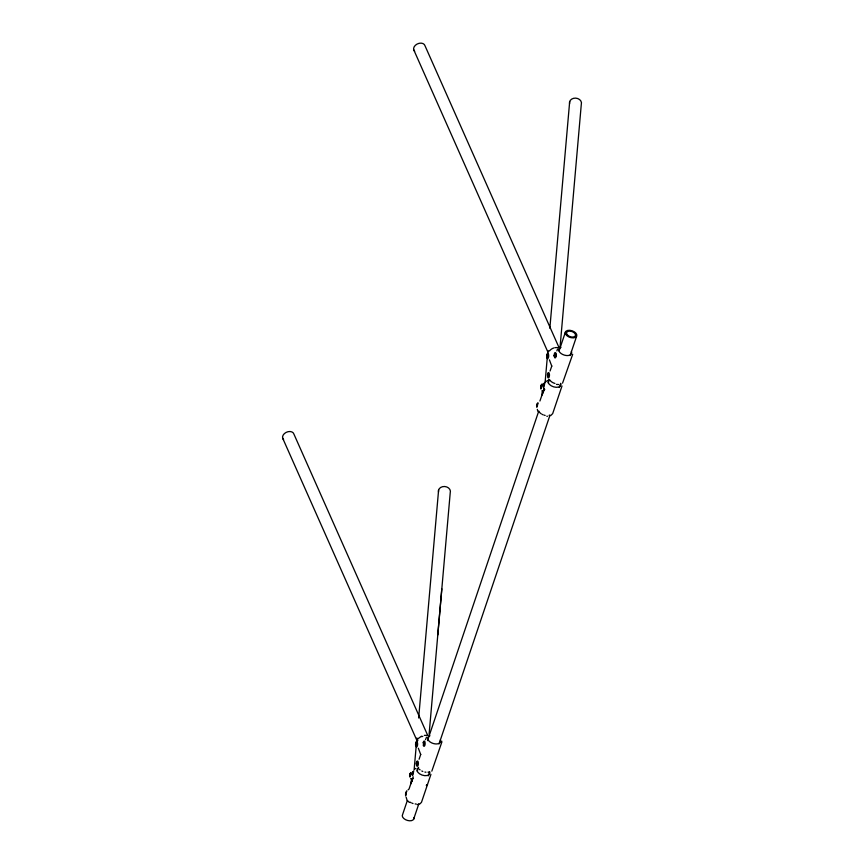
<?xml version="1.0" encoding="UTF-8"?>
<svg xmlns="http://www.w3.org/2000/svg" width="864" height="864" viewBox="0 0 864 864"><rect width="100%" height="100%" fill="white"/><g stroke="black" fill="none" stroke-linecap="round" stroke-linejoin="round"><path stroke-width="1.3" d="M551.772 366.131L549.396 359.834M544.093 388.865L544.05 388.973M423.263 742.63L423.565 745.135L424.256 743.062L423.824 742.09L423.263 742.63A2.678 1.026 -88.4 0 1 424.721 741.377A2.678 1.026 -88.4 0 1 424.818 745.448A2.678 1.026 -88.4 0 1 423.252 745.232M546.804 354.92L547.106 357.426L547.808 355.352L547.376 354.38L546.804 354.92A2.678 1.026 -88.4 0 1 548.262 353.668A2.678 1.026 -88.4 0 1 548.359 357.739A2.678 1.026 -88.4 0 1 546.793 357.523M554.191 355.774L554.893 353.7L554.634 356.756L554.191 355.774L556.254 355.828M414.104 769.986L416.092 747.317M416.556 741.982L416.902 737.975M418.651 717.973L438.61 489.92M429.106 734.206L450.22 492.815A6.026 4.871 5 0 0 444.658 486.508A6.026 4.871 5 0 0 438.502 492.091M437.778 634.964L441.817 588.838M545.173 381.607L547.279 357.599M547.625 353.603L547.862 350.935M549.839 328.266L569.678 101.542M560.056 347.166L581.288 104.436A6.026 4.871 5 0 0 575.716 98.129A6.026 4.871 5 0 0 569.57 103.712M405.616 794.977L405.594 795.928L406.717 790.97M420.703 754.52L418.338 748.213M441.72 742.381L441.763 741.118M409.99 775.105C408.91 781.855 412.517 768.29 410.335 773.777M412.603 773.744C411.664 780.57 415.195 765.882 412.776 773.075M536.922 405.378C535.831 412.128 539.471 398.563 537.268 404.039M405.853 793.757L406.566 791.327M541.22 386.057C539.406 395.15 543.78 380.052 541.588 384.793M543.845 384.696C541.987 394.33 546.685 377.212 544.018 384.026M420.736 754.358L419.094 759.251M551.804 365.969L550.066 371.002M544.244 388.4L539.924 401.015M557.474 349.175L556.902 350.87M413.176 776.779L409.039 789.037L408.013 789.934M407.311 800.582L402.581 814.622A6.026 3.478 18.6 0 0 407.484 820.444A6.026 3.478 18.6 0 0 413.856 817.787M417.215 771.228L418.511 767.394M427.55 740.588L538.78 411.005M548.273 382.871L549.137 380.322M559.062 350.914L565.542 331.744M549.85 415.595L439.052 743.904M559.321 387.504L560.617 383.681M570.089 355.59L576.547 336.442A6.026 3.478 18.6 0 0 569.905 330.307A6.026 3.478 18.6 0 0 566.676 335.524A6.026 3.478 18.6 0 0 576.547 336.442M413.586 819.331L418.77 803.995M428.263 775.861L429.559 772.027M430.931 774.382L421.492 802.289L420.044 803.79L417.172 804.622M441.623 742.705L431.816 771.163M562 386.003L552.69 413.597L550.638 415.66M572.692 354.326L562.561 383.13M547.43 374.965L547.841 373.777L548.424 374.058L548.176 376.693L547.43 374.965L549.493 375.019M416.372 763.344L416.772 762.156L417.355 762.437L417.107 765.072L416.372 763.344A2.678 1.026 -88.4 0 1 417.971 761.378A2.678 1.026 -88.4 0 1 417.841 765.893A2.678 1.026 -88.4 0 1 416.329 763.949M412.441 779.749C408.283 789.966 413.111 778.432 410.724 778.518M411.318 782.341L411.75 781.229M426.524 737.24L425.477 739.66M543.899 390.647L542.084 395.032L542.214 390.485M544.32 389.977L544.784 389.308M413.273 778.334L412.83 779.026M548.629 350.924L547.927 352.145L413.672 49.658M417.982 738.763L421.492 736.171M414.59 769.079L415.822 768.398M424.354 735.361L427.205 735.448M558.641 384.523L556.47 384.394M556.384 354.305L554.332 354.251A2.678 1.026 -88.4 0 0 554.202 356.249M546.826 416.243L547.538 416.264M409.363 802.429L407.03 800.14L406.145 797.202M543.877 388.714L543.802 388.573M537.808 411.275L537.322 409.342M559.354 348.322L425.056 45.889A6.026 4.342 -23.9 0 0 417.128 44.042A6.026 4.342 -23.9 0 0 414.666 51.322M427.745 735.469L293.987 434.268A6.026 4.342 -23.9 0 0 286.06 432.421A6.026 4.342 -23.9 0 0 283.597 439.7M282.604 438.037L416.934 740.513M547.657 373.594A2.678 1.026 -88.4 0 1 549.104 373.14A2.678 1.026 -88.4 0 1 549.191 376.898A2.678 1.026 -88.4 0 1 547.744 377.352M554.926 383.443A6.696 3.866 18.6 0 1 550.444 380.84M549.893 380.149A6.696 3.866 18.6 0 1 549.493 379.458M571.406 351.508A6.696 3.866 18.6 0 1 567.94 355.558A6.696 3.866 18.6 0 1 559.786 352.328A6.696 3.866 18.6 0 1 561.017 347.382M554.407 353.592A2.678 1.026 -88.4 0 1 555.854 353.128A2.678 1.026 -88.4 0 1 555.941 356.886A2.678 1.026 -88.4 0 1 554.494 357.35M549.504 350.935A6.696 4.817 -23.9 0 1 553.889 347.954M554.947 347.706A6.696 4.817 -23.9 0 1 557.993 347.771M560.725 383.314A6.696 3.866 18.6 0 1 553.64 386.856A6.696 3.866 18.6 0 1 549.007 379.782M545.227 382.244A6.696 5.411 5 0 1 546.728 380.992M547.668 380.538A6.696 5.411 5 0 1 548.683 380.225M549.85 415.033A6.696 3.866 18.6 0 1 549.083 415.336M545.162 415.4A6.696 3.866 18.6 0 1 544.093 415.141M543.056 414.763A6.696 3.866 18.6 0 1 542.063 414.31M541.156 413.759A6.696 3.866 18.6 0 1 539.136 411.804M429.656 771.692A6.696 3.866 18.6 0 1 422.042 775.062A6.696 3.866 18.6 0 1 418.565 767.772M416.178 803.974A6.696 3.866 18.6 0 1 415.152 803.941M413.024 803.52A6.696 3.866 18.6 0 1 411.988 803.142M410.994 802.688A6.696 3.866 18.6 0 1 410.087 802.138M440.338 739.886A6.696 3.866 18.6 0 1 436.871 743.947A6.696 3.866 18.6 0 1 428.717 740.707A6.696 3.866 18.6 0 1 429.948 735.761M416.264 741.809A2.678 1.026 -88.4 0 1 417.604 744.433A2.678 1.026 -88.4 0 1 416.048 746.658A2.678 1.026 -88.4 0 1 416.016 742.154M417.55 740.988A6.696 4.817 -23.9 0 1 417.917 740.135M421.794 736.722A6.696 4.817 -23.9 0 1 422.82 736.333M428.814 771.952A6.696 3.866 18.6 0 1 427.95 772.157M425.974 772.211A6.696 3.866 18.6 0 1 424.915 772.07M422.809 771.455A6.696 3.866 18.6 0 1 421.816 771.012M420.077 769.867A6.696 3.866 18.6 0 1 419.375 769.219M411.404 779.123L411.329 779.134M542.473 390.744L542.398 390.755M415.735 743.299L416.048 745.805L416.74 743.731L416.308 742.759L415.735 743.299M409.655 775.17L409.579 776.077L410.357 773.096L409.655 775.17M412.279 773.809L412.204 774.716L412.981 771.736L412.279 773.809M540.724 386.791L540.648 387.698L541.426 384.718L540.724 386.791M543.348 385.43L543.262 386.338L544.039 383.357L543.348 385.43M426.568 784.933L426.46 785.624L426.568 784.933M405.713 793.022C404.827 797.677 407.095 789.296 405.713 793.022M536.782 404.644C535.896 409.298 538.164 400.918 536.782 404.644M567.648 335.21A4.687 2.711 18.6 0 0 575.327 335.923A4.687 2.711 18.6 0 0 570.164 331.15A4.687 2.711 18.6 0 0 567.648 335.21"/></g></svg>
